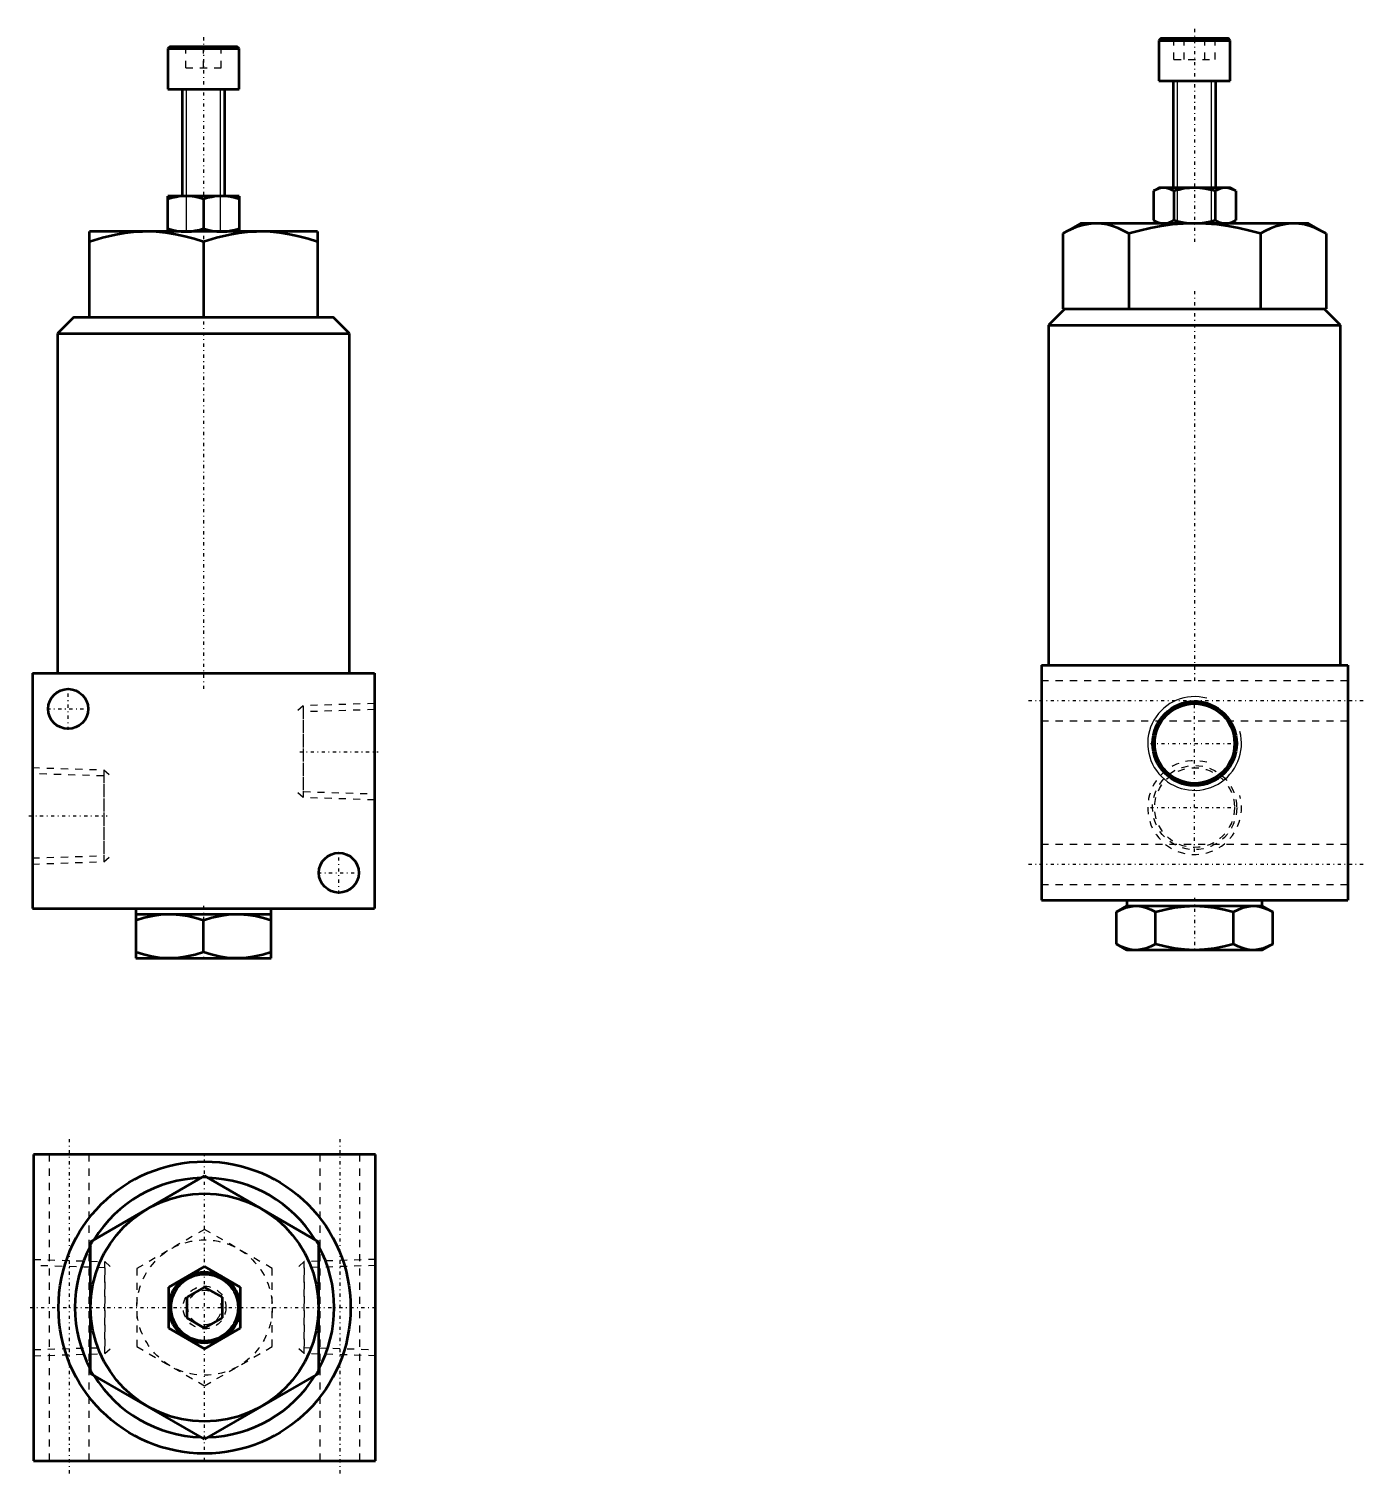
# Model space of a CAD drawing. Header units: millimetres. Extents: x -24 to 163, y -80 to 123.
import ezdxf

# ---------------------------------------------------------------- set-up
doc = ezdxf.new("R2010")
doc.units = ezdxf.units.MM
doc.linetypes.add('Center', pattern=[1.5, 0.45, -0.5, 0.05, -0.5])
doc.linetypes.add('Dashed', pattern=[2, 1, -1])
for name, color, linetype, lineweight in [('AM_0', 7, 'Continuous', 50), ('AM_5', 3, 'Continuous', 25), ('AM_7', 7, 'Center', 25), ('AM_9', 6, 'Dashed', 25)]:
    doc.layers.add(name, color=color, linetype=linetype, lineweight=lineweight)

msp = doc.modelspace()

# ---------------------------------------------------------------- linework, layer by layer
at = {"layer": 'AM_0'}
for p, q in [((134.41, 122.15), (134.11, 121.85)), ((134.41, 122.15), (143.81, 122.15)), ((144.11, 121.85), (143.81, 122.15)), ((-4.7, 121), (-5, 120.7)), ((-5, 120.7), (-5, 115)), ((-5, 120.7), (5, 120.7)), ((-4.7, 121), (4.7, 121)), ((5, 120.7), (4.7, 121)), ((5, 115), (5, 120.7)), ((134.11, 121.85), (134.11, 116.15)), ((134.11, 121.85), (144.11, 121.85)), ((144.11, 116.15), (144.11, 121.85)), ((134.11, 116.15), (144.11, 116.15)), ((136.11, 116.15), (136.11, 101.15)), ((142.11, 101.15), (142.11, 116.15)), ((-5, 115), (5, 115)), ((-3, 115), (-3, 100)), ((3, 100), (3, 115)), ((5, 100), (-5, 100)), ((-5, 95), (-5, 100)), ((0, 99.55), (0, 95.45)), ((5, 100), (5, 95)), ((134.11, 101.15), (133.33, 100.71)), ((133.33, 100.71), (133.33, 96.6)), ((144.11, 101.15), (134.11, 101.15)), ((136.22, 100.71), (136.22, 96.6)), ((141.99, 100.71), (141.99, 96.6)), ((144.88, 100.71), (144.11, 101.15)), ((144.88, 100.71), (144.88, 96.6)), ((123.11, 96.15), (120.63, 94.72)), ((155.11, 96.15), (123.11, 96.15)), ((133.33, 96.6), (134.11, 96.15)), ((144.11, 96.15), (144.88, 96.6)), ((157.58, 94.72), (155.11, 96.15)), ((-16, 83), (-16, 95)), ((16, 95), (-16, 95)), ((0, 93.57), (0, 83)), ((16, 95), (16, 83)), ((120.63, 94.72), (120.63, 84.15)), ((129.87, 94.72), (129.87, 84.15)), ((148.34, 94.72), (148.34, 84.15)), ((157.58, 94.72), (157.58, 84.15)), ((120.91, 84.15), (118.61, 81.85)), ((120.63, 84.15), (157.58, 84.15)), ((159.61, 81.85), (157.31, 84.15)), ((-18.2, 83), (-20.5, 80.7)), ((-18.2, 83), (18.2, 83)), ((20.5, 80.7), (18.2, 83)), ((118.61, 81.85), (159.61, 81.85)), ((118.61, 81.85), (118.61, 34.15)), ((159.61, 34.15), (159.61, 81.85)), ((-20.5, 80.7), (20.5, 80.7)), ((-20.5, 80.7), (-20.5, 33)), ((20.5, 33), (20.5, 80.7)), ((-24, 33), (24, 33)), ((-24, 33), (-24, 0)), ((24, 33), (24, 0)), ((117.61, 34.15), (160.61, 34.15)), ((117.61, 34.15), (117.61, 1.15)), ((160.61, 34.15), (160.61, 1.15)), ((-24, 0), (24, 0)), ((-9.5, 0), (-9.5, -7)), ((9.5, -7), (9.5, 0)), ((117.61, 1.15), (160.61, 1.15)), ((129.61, 0.35), (128.14, -0.49)), ((129.61, 1.15), (129.61, 0.35)), ((129.61, 0.35), (148.61, 0.35)), ((148.61, 0.35), (148.61, 1.15)), ((150.08, -0.49), (148.61, 0.35)), ((-9.5, -0.8), (9.5, -0.8)), ((0, -6.15), (0, -1.65)), ((128.14, -5), (128.14, -0.49)), ((133.62, -5), (133.62, -0.49)), ((144.59, -5), (144.59, -0.49)), ((150.08, -5), (150.08, -0.49)), ((128.14, -5), (129.61, -5.85)), ((148.61, -5.85), (129.61, -5.85)), ((148.61, -5.85), (150.08, -5)), ((-9.5, -7), (9.5, -7)), ((-23.85, -34.53), (-23.85, -77.53)), ((24.15, -34.53), (-23.85, -34.53)), ((24.15, -77.53), (24.15, -34.53)), ((-15.85, -46.8), (0.15, -37.56)), ((0.15, -37.56), (16.15, -46.8)), ((-15.85, -65.27), (-15.85, -46.8)), ((16.15, -46.8), (16.15, -65.27)), ((-4.85, -53.15), (0.15, -50.26)), ((0.15, -50.26), (5.15, -53.15)), ((-4.85, -58.92), (-4.85, -53.15)), ((0.15, -53.15), (-2.35, -54.59)), ((-2.35, -54.59), (-2.35, -57.48)), ((2.65, -54.59), (0.15, -53.15)), ((2.65, -57.48), (2.65, -54.59)), ((5.15, -53.15), (5.15, -58.92)), ((-2.35, -57.48), (0.15, -58.92)), ((0.15, -58.92), (2.65, -57.48)), ((0.15, -61.81), (-4.85, -58.92)), ((5.15, -58.92), (0.15, -61.81)), ((0.15, -74.51), (-15.85, -65.27)), ((16.15, -65.27), (0.15, -74.51)), ((-23.85, -77.53), (24.15, -77.53))]:
    msp.add_line(p, q, dxfattribs=at)
for points in [[(-2.5, 100), (-2.68, 100), (-3.26, 99.96), (-3.84, 99.86), (-4.42, 99.73), (-5, 99.55)], [(0, 99.55), (-0.61, 99.74), (-1.22, 99.88), (-1.86, 99.97), (-2.5, 100)], [(2.5, 100), (2.32, 100), (1.74, 99.96), (1.16, 99.86), (0.58, 99.73), (0, 99.55)], [(5, 99.55), (4.39, 99.74), (3.78, 99.88), (3.14, 99.97), (2.5, 100)], [(134.78, 101.15), (134.67, 101.15), (134.34, 101.11), (134, 101.02), (133.67, 100.88), (133.33, 100.71)], [(136.22, 100.71), (135.87, 100.89), (135.51, 101.03), (135.15, 101.12), (134.78, 101.15)], [(139.11, 101.15), (138.38, 101.12), (137.66, 101.04), (136.94, 100.89), (136.22, 100.71)], [(141.99, 100.71), (141.3, 100.89), (140.6, 101.03), (139.88, 101.12), (139.16, 101.15), (139.11, 101.15)], [(143.44, 101.15), (143.33, 101.15), (143, 101.11), (142.66, 101.02), (142.33, 100.88), (141.99, 100.71)], [(144.88, 100.71), (144.53, 100.89), (144.17, 101.03), (143.81, 101.12), (143.44, 101.15)], [(125.25, 96.15), (124.92, 96.15), (124.2, 96.07), (123.49, 95.93), (122.77, 95.72), (122.05, 95.44), (121.34, 95.11), (120.63, 94.72)], [(129.87, 94.72), (129.12, 95.13), (128.37, 95.48), (127.61, 95.76), (126.82, 95.98), (126.04, 96.11), (125.25, 96.15)], [(139.11, 96.15), (139.02, 96.15), (137.49, 96.11), (135.96, 95.98), (134.44, 95.77), (132.9, 95.48), (131.38, 95.13), (129.87, 94.72)], [(133.33, 96.6), (133.68, 96.42), (134.04, 96.28), (134.41, 96.19), (134.78, 96.15)], [(134.78, 96.15), (134.88, 96.16), (135.22, 96.2), (135.55, 96.29), (135.89, 96.43), (136.22, 96.6)], [(136.22, 96.6), (136.91, 96.42), (137.61, 96.28), (138.33, 96.19), (139.05, 96.15), (139.11, 96.15)], [(139.11, 96.15), (139.83, 96.18), (140.55, 96.27), (141.28, 96.41), (141.99, 96.6)], [(148.34, 94.72), (146.85, 95.13), (145.34, 95.48), (143.82, 95.76), (142.26, 95.98), (140.68, 96.11), (139.11, 96.15)], [(141.99, 96.6), (142.34, 96.42), (142.7, 96.28), (143.07, 96.19), (143.44, 96.15)], [(143.44, 96.15), (143.54, 96.16), (143.88, 96.2), (144.21, 96.29), (144.55, 96.43), (144.88, 96.6)], [(152.96, 96.15), (152.63, 96.15), (151.92, 96.07), (151.2, 95.93), (150.49, 95.72), (149.77, 95.44), (149.05, 95.11), (148.34, 94.72)], [(157.58, 94.72), (156.83, 95.13), (156.08, 95.48), (155.32, 95.76), (154.54, 95.98), (153.75, 96.11), (152.96, 96.15)], [(-8, 95), (-8.57, 94.99), (-9.81, 94.92), (-11.06, 94.78), (-12.29, 94.57), (-14.16, 94.13), (-16, 93.57)], [(0, 93.57), (-1.29, 93.98), (-2.6, 94.32), (-3.92, 94.61), (-5.27, 94.82), (-6.63, 94.95), (-8, 95)], [(-5, 95.45), (-4.39, 95.26), (-3.78, 95.12), (-3.14, 95.03), (-2.5, 95)], [(-2.5, 95), (-2.32, 95), (-1.74, 95.04), (-1.16, 95.14), (-0.58, 95.27), (0, 95.45)], [(0, 95.45), (0.61, 95.26), (1.22, 95.12), (1.86, 95.03), (2.5, 95)], [(8, 95), (7.43, 94.99), (6.19, 94.92), (4.94, 94.78), (3.71, 94.57), (1.84, 94.13), (0, 93.57)], [(2.5, 95), (2.68, 95), (3.26, 95.04), (3.84, 95.14), (4.42, 95.27), (5, 95.45)], [(16, 93.57), (14.71, 93.98), (13.4, 94.32), (12.08, 94.61), (10.73, 94.82), (9.37, 94.95), (8, 95)], [(128.14, -0.49), (128.8, -0.15), (129.48, 0.12), (130.18, 0.29), (130.88, 0.35)], [(130.88, 0.35), (131.07, 0.35), (131.71, 0.27), (132.35, 0.1), (132.99, -0.16), (133.62, -0.49)], [(133.62, -0.49), (134.96, -0.15), (136.31, 0.12), (137.7, 0.29), (139.11, 0.35)], [(139.11, 0.35), (139.16, 0.35), (140.52, 0.29), (141.87, 0.13), (143.24, -0.14), (144.59, -0.49)], [(144.59, -0.49), (145.26, -0.15), (145.94, 0.12), (146.63, 0.29), (147.33, 0.35)], [(147.33, 0.35), (147.53, 0.35), (148.17, 0.27), (148.8, 0.1), (149.44, -0.16), (150.08, -0.49)], [(-9.5, -1.65), (-8.34, -1.3), (-7.17, -1.03), (-5.97, -0.86), (-4.75, -0.8)], [(-4.75, -0.8), (-4.41, -0.8), (-3.3, -0.88), (-2.2, -1.06), (-1.09, -1.32), (0, -1.65)], [(0, -1.65), (1.16, -1.3), (2.33, -1.03), (3.53, -0.86), (4.75, -0.8)], [(4.75, -0.8), (5.09, -0.8), (6.2, -0.88), (7.3, -1.06), (8.41, -1.32), (9.5, -1.65)], [(130.88, -5.85), (130.68, -5.84), (130.04, -5.76), (129.41, -5.59), (128.77, -5.33), (128.14, -5)], [(133.62, -5), (132.95, -5.35), (132.28, -5.61), (131.58, -5.79), (130.88, -5.85)], [(139.11, -5.85), (139.06, -5.85), (137.69, -5.79), (136.34, -5.62), (134.97, -5.35), (133.62, -5)], [(144.59, -5), (143.26, -5.35), (141.9, -5.61), (140.51, -5.79), (139.11, -5.85)], [(147.33, -5.85), (147.14, -5.84), (146.5, -5.76), (145.86, -5.59), (145.22, -5.33), (144.59, -5)], [(150.08, -5), (149.41, -5.35), (148.73, -5.61), (148.04, -5.79), (147.33, -5.85)], [(-4.75, -7), (-5.09, -7), (-6.2, -6.92), (-7.3, -6.74), (-8.41, -6.48), (-9.5, -6.15)], [(0, -6.15), (-1.16, -6.5), (-2.33, -6.77), (-3.53, -6.94), (-4.75, -7)], [(4.75, -7), (4.41, -7), (3.3, -6.92), (2.2, -6.74), (1.09, -6.48), (0, -6.15)], [(9.5, -6.15), (8.34, -6.5), (7.17, -6.77), (5.97, -6.94), (4.75, -7)]]:
    msp.add_lwpolyline(points, dxfattribs=at)
for centre, radius in [((-19, 28), 2.8), ((139.11, 23.15), 5.91), ((139.11, 23.15), 5.6), ((19, 5), 2.8), ((0.15, -56.03), 20.5), ((0.15, -56.03), 16), ((0.15, -56.03), 5), ((0.15, -56.03), 4.7)]:
    msp.add_circle(centre, radius, dxfattribs=at)
for start, end in [(91.5365, 148.4635), (31.5365, 88.4635), (151.5365, 208.4635), (331.5365, 28.4635), (211.5365, 268.4635), (271.5365, 328.4635)]:
    msp.add_arc((0.15, -56.03), 18.2, start, end, dxfattribs=at)
at = {"layer": 'AM_5'}
for p, q in [((136.11, 116.15), (136.72, 116.15)), ((136.72, 96.15), (136.72, 116.15)), ((141.49, 96.15), (141.49, 116.15)), ((142.11, 116.15), (141.49, 116.15)), ((-3, 115), (-2.39, 115)), ((-2.39, 95), (-2.39, 115)), ((2.39, 95), (2.39, 115)), ((3, 115), (2.39, 115))]:
    msp.add_line(p, q, dxfattribs=at)
at = {"layer": 'AM_5', "linetype": 'Dashed'}
for p, q in [((14, 28.45), (13, 27.57)), ((24, 28.77), (14, 28.45)), ((14, 28.45), (14, 15.55)), ((-24, 19.77), (-14, 19.45)), ((-14, 19.45), (-14, 6.55)), ((-14, 19.45), (-13, 18.57)), ((14, 15.55), (13, 16.43)), ((24, 15.23), (14, 15.55)), ((-24, 6.23), (-14, 6.55)), ((-14, 6.55), (-13, 7.43)), ((-23.85, -49.27), (-13.85, -49.58)), ((-13.85, -62.49), (-13.85, -49.58)), ((-13.85, -49.58), (-12.85, -50.47)), ((14.15, -49.58), (13.15, -50.47)), ((24.15, -49.27), (14.15, -49.58)), ((14.15, -62.49), (14.15, -49.58)), ((-23.85, -62.8), (-13.85, -62.49)), ((-13.85, -62.49), (-12.85, -61.6)), ((14.15, -62.49), (13.15, -61.6)), ((24.15, -62.8), (14.15, -62.49))]:
    msp.add_line(p, q, dxfattribs=at)
at = {"layer": 'AM_5'}
msp.add_arc((139.11, 23.15), 6.58, 75, 15, dxfattribs=at)
at = {"layer": 'AM_5', "linetype": 'Dashed'}
for centre, radius in [((139.11, 14.15), 6.58), ((0.15, -56.03), 2.39)]:
    msp.add_arc(centre, radius, 75, 15, dxfattribs=at)
at = {"layer": 'AM_7'}
for p, q in [((0, 122.3), (0, 91.97)), ((139.11, 123.45), (139.11, 93.12)), ((0, 85.5), (0, 30.5)), ((139.11, 86.65), (139.11, 31.65)), ((-19, 25.06), (-19, 30.94)), ((162.76, 29.15), (115.46, 29.15)), ((139.11, 7.95), (139.11, 29.36)), ((-21.94, 28), (-16.06, 28)), ((132.9, 23.15), (145.31, 23.15)), ((13.5, 22), (24.5, 22)), ((-24.5, 13), (-13.5, 13)), ((132.9, 14.15), (145.31, 14.15)), ((19, 2.06), (19, 7.94)), ((162.76, 6.15), (115.46, 6.15)), ((16.06, 5), (21.94, 5)), ((0, 0.35), (0, -7.35)), ((139.11, 1.5), (139.11, -6.2)), ((-18.85, -32.38), (-18.85, -79.68)), ((19.15, -32.38), (19.15, -79.68)), ((0.15, -77.56), (0.15, -34.51)), ((-24.35, -56.03), (24.65, -56.03))]:
    msp.add_line(p, q, dxfattribs=at)
at = {"layer": 'AM_9'}
for p, q in [((136.22, 119.15), (136.22, 122.15)), ((137.66, 119.15), (137.66, 122.15)), ((140.55, 119.15), (140.55, 122.15)), ((141.99, 119.15), (141.99, 122.15)), ((-2.5, 118), (-2.5, 121)), ((0, 118), (0, 121)), ((2.5, 118), (2.5, 121)), ((-2.5, 118), (2.5, 118)), ((136.22, 119.15), (141.99, 119.15)), ((160.61, 31.95), (117.61, 31.95)), ((24, 27.91), (14, 27.6)), ((14, 27.6), (14, 16.4)), ((117.61, 26.35), (160.61, 26.35)), ((-14, 18.6), (-24, 18.91)), ((-14, 18.6), (-14, 7.4)), ((14, 16.4), (24, 16.09)), ((160.61, 8.95), (117.61, 8.95)), ((-24, 7.09), (-14, 7.4)), ((117.61, 3.35), (160.61, 3.35)), ((-21.65, -34.53), (-21.65, -77.53)), ((-16.05, -77.53), (-16.05, -34.53)), ((16.35, -34.53), (16.35, -77.53)), ((21.95, -77.53), (21.95, -34.53)), ((0.15, -45.06), (-9.35, -50.55)), ((9.65, -50.55), (0.15, -45.06)), ((-13.85, -50.44), (-23.85, -50.12)), ((-13.85, -50.44), (-13.85, -61.63)), ((-9.35, -50.55), (-9.35, -61.52)), ((9.65, -61.52), (9.65, -50.55)), ((24.15, -50.12), (14.15, -50.44)), ((14.15, -50.44), (14.15, -61.63)), ((-23.85, -61.94), (-13.85, -61.63)), ((-9.35, -61.52), (0.15, -67)), ((0.15, -67), (9.65, -61.52)), ((14.15, -61.63), (24.15, -61.94))]:
    msp.add_line(p, q, dxfattribs=at)
for centre, radius in [((139.11, 14.15), 5.91), ((139.11, 14.15), 5.6), ((0.15, -56.03), 9.5), ((0.15, -56.03), 3)]:
    msp.add_circle(centre, radius, dxfattribs=at)
for start, end in [(88.4635, 91.5365), (148.4635, 151.5365), (28.4635, 31.5365), (208.4635, 211.5365), (328.4635, 331.5365), (268.4635, 271.5365)]:
    msp.add_arc((0.15, -56.03), 18.2, start, end, dxfattribs=at)

doc.saveas('drawing.dxf')
